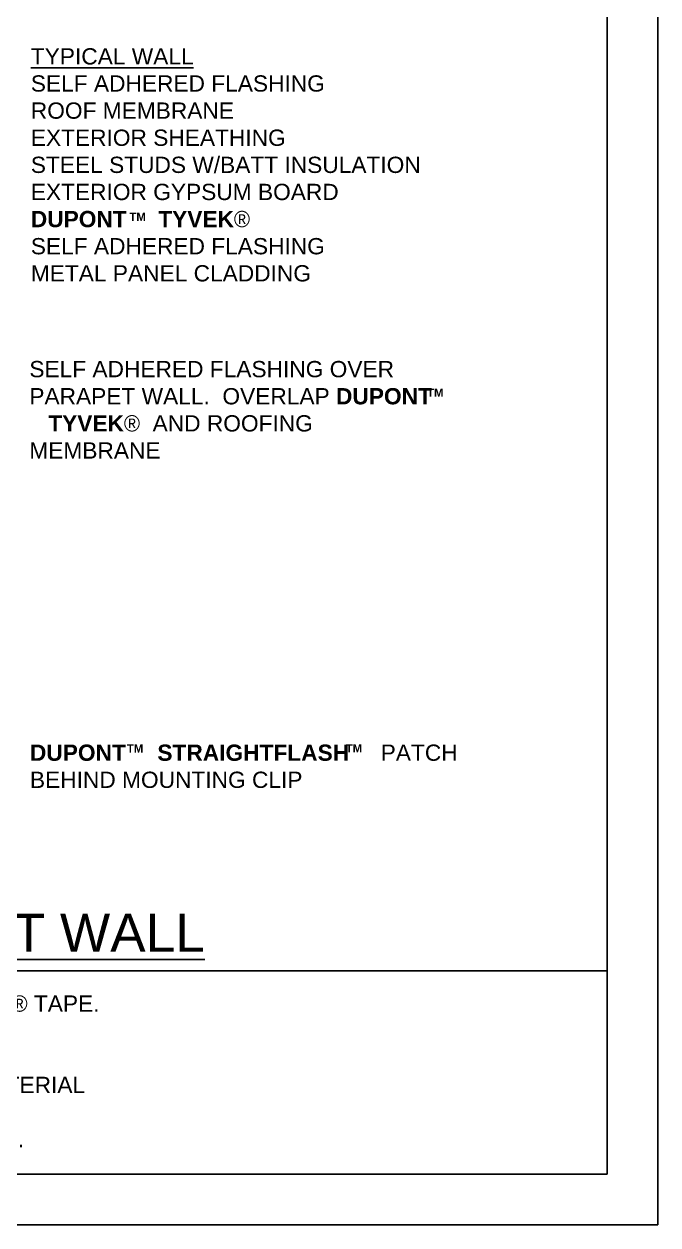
# Model space of a CAD drawing. Extents: x -64 to 51, y 0 to 66.
# Drawn here: x 32.28 to 51, y 0 to 35.44 of the extents above; entities that cross this region are included whole.
import ezdxf

# ---------------------------------------------------------------- set-up
doc = ezdxf.new("R2010")
doc.units = 0
doc.header["$LTSCALE"] = 1.5
doc.header["$MEASUREMENT"] = 0
doc.layers.get('DEFPOINTS').update_dxf_attribs({"linetype": 'CONTINUOUS'})
doc.layers.add('8X11-TTB$0$B', color=7, linetype='CONTINUOUS')
doc.layers.add('TEXT', color=7, linetype='CONTINUOUS')
doc.styles.add('DETAILS', font='sanss___.ttf', dxfattribs={"height": 1})

msp = doc.modelspace()

# ---------------------------------------------------------------- linework, layer by layer
at = {"layer": '8X11-TTB$0$B', "color": 7}
for p, q in [((49.5, 64.5), (49.5, 1.5)), ((1.5, 7.5), (49.5, 7.5)), ((1.5, 1.5), (49.5, 1.5))]:
    msp.add_line(p, q, dxfattribs=at)
at = {"layer": 'DEFPOINTS'}
for p in [(51, 66), (0, 0)]:
    msp.add_line(p, (51, 0), dxfattribs=at)

# ---------------------------------------------------------------- texts
at = {"layer": 'TEXT', "style": 'DETAILS'}
for s, insert, char_height, attachment_point in [('{\\fArial|b0|i0|c0|p34;\\LTYPICAL WALL\\P\\lSELF ADHERED FLASHING}\\PROOF MEMBRANE\\PEXTERIOR SHEATHING\\PSTEEL STUDS W/BATT INSULATION\\PEXTERIOR GYPSUM BOARD\\P{\\fArial|b1|i0|c0|p34;DUPONT     TYVEK\\fSymbol|b0|i0|c2|p18;â  }\\P{\\fArial|b0|i0|c0|p34;SELF ADHERED FLASHING\\PMETAL PANEL CLADDING}', (32.484, 34.721), 0.48, 1), ('{\\fSansSerif|b1|i0|c2|p2;TM}', (35.396, 29.747), 0.24, 4), ('{\\fSansSerif|b1|i0|c2|p2;TM}', (44.184, 24.556), 0.24, 4), ('{\\fSansSerif|b1|i0|c2|p2;TM}', (35.32, 14.058), 0.24, 4), ('{\\fSansSerif|b1|i0|c2|p2;TM}', (41.781, 14.064), 0.24, 4)]:
    msp.add_mtext(s, dxfattribs=dict(at, insert=insert, char_height=char_height, attachment_point=attachment_point))
for s, insert, char_height, width, attachment_point in [('SELF ADHERED FLASHING OVER PARAPET WALL.  OVERLAP {\\fSansSerif|b1|i0|c2|p2;DUPONT     TYVEK\\fSymbol|b0|i0|c2|p18;â}  AND ROOFING MEMBRANE', (32.44, 25.493), 0.48, 12.16278, 1), ('{\\fSansSerif|b1|i0|c2|p2;DUPONT     STRAIGHTFLASH   }  PATCH\\PBEHIND MOUNTING CLIP', (32.458, 13.532), 0.48, 14.89245, 4), ('{\\LMETAL PANEL - PARAPET WALL}', (25.485, 8.06), 1.125, 37.17715, 8), ('{\\fSymbol|b0|i0|c2|p18;· }SEAL ALL DUPONT     TYVEK{\\fSymbol|b0|i0|c2|p18;â} SEAMS AND REPAIR MINOR HOLES WITH DUPONT     TYVEK{\\fSymbol|b0|i0|c2|p18;â} TAPE.\\P{\\fSymbol|b0|i0|c2|p18;· }FASTEN DUPONT     TYVEK{\\fSymbol|b0|i0|c2|p18;â} WITH APPROVED FASTENERS AND SPACING.\\P{\\fSymbol|b0|i0|c2|p18;· }INTERIOR VAPOR RETARDER MAY BE REQUIRED IN SOME REGIONS.\\P{\\fSymbol|b0|i0|c2|p18;· }LOCAL LAWS, ZONING, AND BUILDING CODES VARY AND THEREFORE GOVERN OVER MATERIAL \\P   SELECTION  AND DETAILING SHOWN ABOVE.\\P{\\fSymbol|b0|i0|c2|p18;· }EXTERIOR INSULATION MAY BE APPLIED IN FRONT OR BEHIND DUPONT     TYVEK{\\fSymbol|b0|i0|c2|p18;â} LAYER.', (2.055, 6.773), 0.48, 35.73533, 1)]:
    msp.add_mtext(s, dxfattribs=dict(at, insert=insert, char_height=char_height, width=width, attachment_point=attachment_point))

doc.saveas('drawing.dxf')
